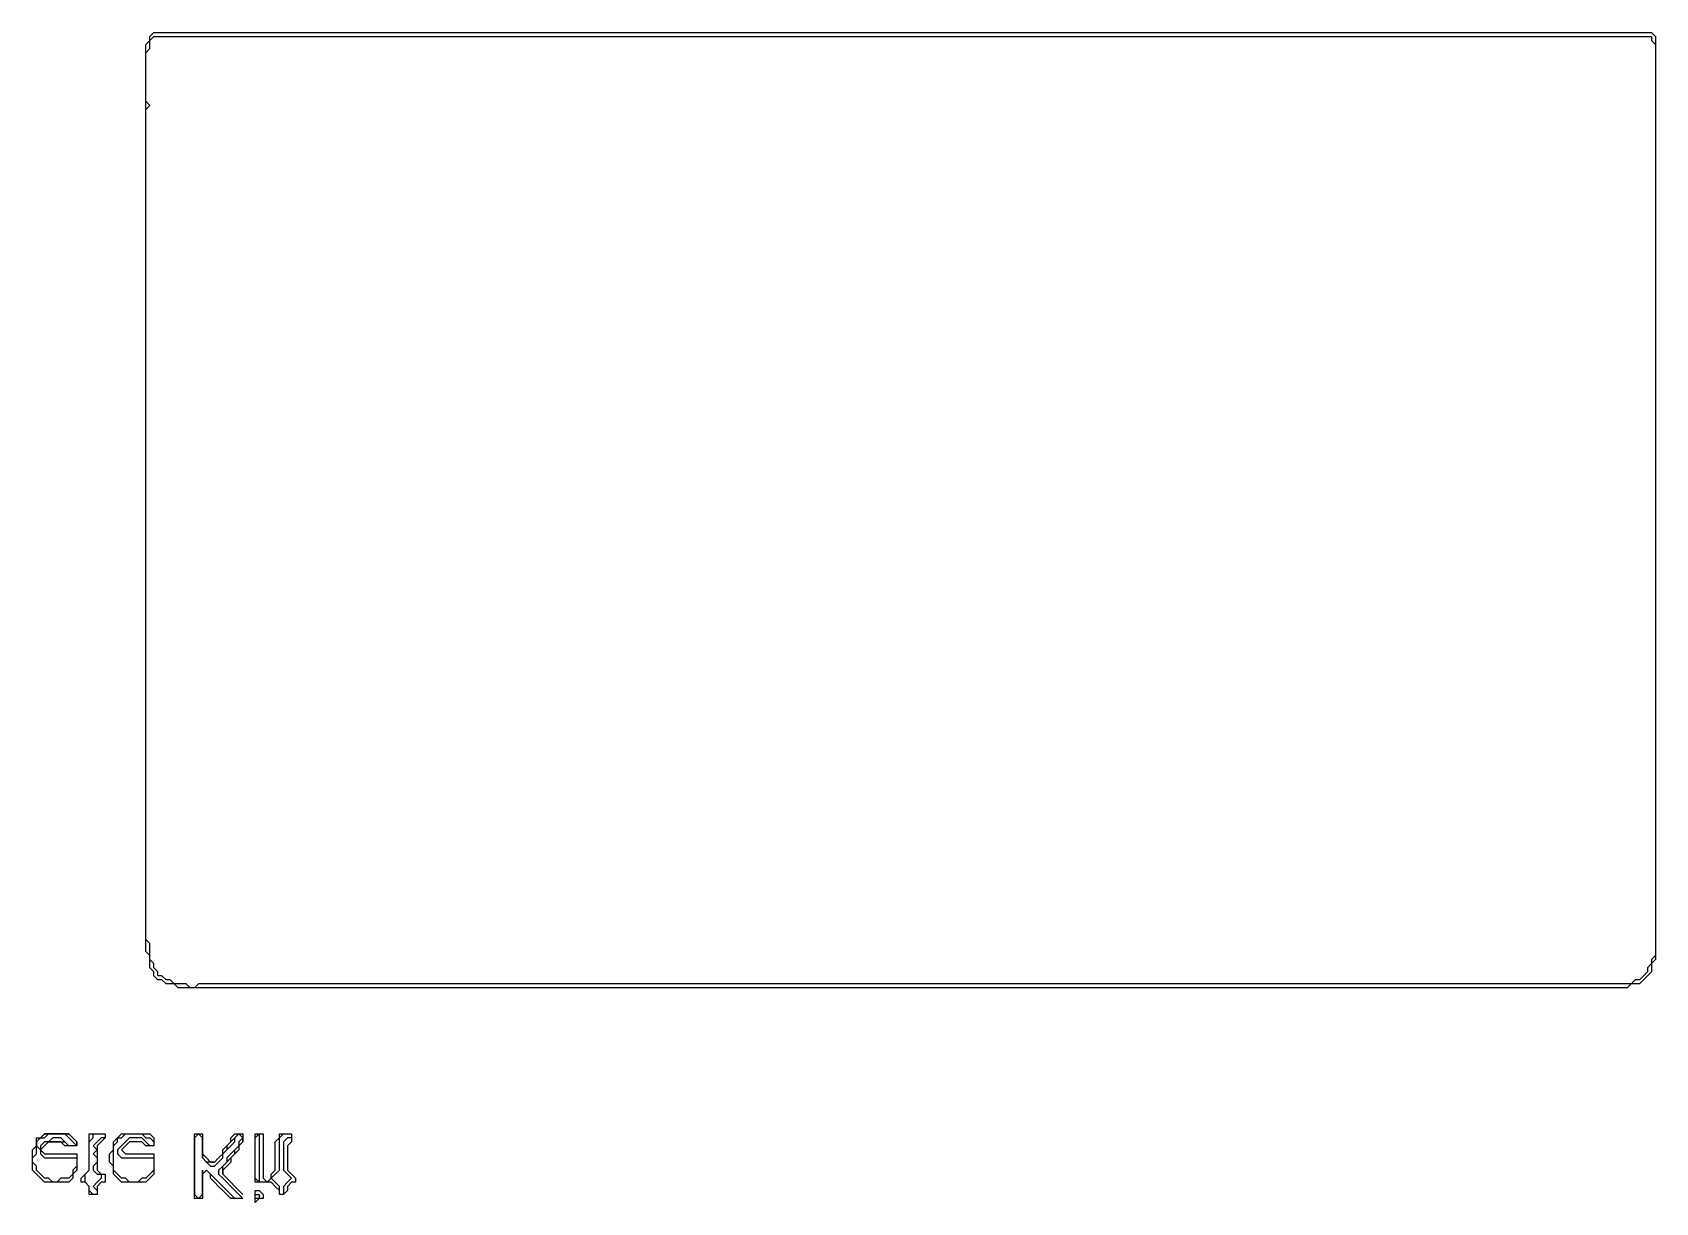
# Model space of a CAD drawing. Header units: metres. Extents: x 111 to 914, y 33 to 638.
# Drawn here: x 513 to 914, y 33 to 322 of the extents above; entities that cross this region are included whole.
import ezdxf

# ---------------------------------------------------------------- set-up
doc = ezdxf.new("R2010")
doc.units = ezdxf.units.M

msp = doc.modelspace()

# ---------------------------------------------------------------- linework, layer by layer
for points in [[(552, 86, 0), (551, 87, 0), (550, 87, 0), (549, 87, 0), (548, 87, 0), (547, 88, 0), (546, 88, 0), (545, 89, 0), (544, 89, 0), (544, 90, 0), (543, 91, 0), (543, 92, 0), (542, 93, 0), (542, 94, 0), (542, 95, 0), (542, 96, 0), (542, 97, 0), (541, 98, 0), (541, 99, 0), (541, 100, 0), (541, 101, 0), (541, 102, 0), (541, 103, 0), (541, 104, 0), (541, 105, 0), (541, 106, 0), (541, 107, 0), (541, 108, 0), (541, 109, 0), (541, 110, 0), (541, 111, 0), (541, 112, 0), (541, 113, 0), (541, 114, 0), (541, 115, 0), (541, 116, 0), (541, 117, 0), (541, 118, 0), (541, 119, 0), (541, 120, 0), (541, 121, 0), (541, 122, 0), (541, 123, 0), (541, 124, 0), (541, 125, 0), (541, 126, 0), (541, 127, 0), (541, 128, 0), (541, 129, 0), (541, 130, 0), (541, 131, 0), (541, 132, 0), (541, 133, 0), (541, 134, 0), (541, 135, 0), (541, 136, 0), (541, 137, 0), (541, 138, 0), (541, 139, 0), (541, 140, 0), (541, 141, 0), (541, 142, 0), (541, 143, 0), (541, 144, 0), (541, 145, 0), (541, 146, 0), (541, 147, 0), (541, 148, 0), (541, 149, 0), (541, 150, 0), (541, 151, 0), (541, 152, 0), (541, 153, 0), (541, 154, 0), (541, 155, 0), (541, 156, 0), (541, 157, 0), (541, 158, 0), (541, 159, 0), (541, 160, 0), (541, 161, 0), (541, 162, 0), (541, 163, 0), (541, 164, 0), (541, 165, 0), (541, 166, 0), (541, 167, 0), (541, 168, 0), (541, 169, 0), (541, 170, 0), (541, 171, 0), (541, 172, 0), (541, 173, 0), (541, 174, 0), (541, 175, 0), (541, 176, 0), (541, 177, 0), (541, 178, 0), (541, 179, 0), (541, 180, 0), (541, 181, 0), (541, 182, 0), (541, 183, 0), (541, 184, 0), (541, 185, 0), (541, 186, 0), (541, 187, 0), (541, 188, 0), (541, 189, 0), (541, 190, 0), (541, 191, 0), (541, 192, 0), (541, 193, 0), (541, 194, 0), (541, 195, 0), (541, 196, 0), (541, 197, 0), (541, 198, 0), (541, 199, 0), (541, 200, 0), (541, 201, 0), (541, 202, 0), (541, 203, 0), (541, 204, 0), (541, 205, 0), (541, 206, 0), (541, 207, 0), (541, 208, 0), (541, 209, 0), (541, 210, 0), (541, 211, 0), (541, 212, 0), (541, 213, 0), (541, 214, 0), (541, 215, 0), (541, 216, 0), (541, 217, 0), (541, 218, 0), (541, 219, 0), (541, 220, 0), (541, 221, 0), (541, 222, 0), (541, 223, 0), (541, 224, 0), (541, 225, 0), (541, 226, 0), (541, 227, 0), (541, 228, 0), (541, 229, 0), (541, 230, 0), (541, 231, 0), (541, 232, 0), (541, 233, 0), (541, 234, 0), (541, 235, 0), (541, 236, 0), (541, 237, 0), (541, 238, 0), (541, 239, 0), (541, 240, 0), (541, 241, 0), (541, 242, 0), (541, 243, 0), (541, 244, 0), (541, 245, 0), (541, 246, 0), (541, 247, 0), (541, 248, 0), (541, 249, 0), (541, 250, 0), (541, 251, 0), (541, 252, 0), (541, 253, 0), (541, 254, 0), (541, 255, 0), (541, 256, 0), (541, 257, 0), (541, 258, 0), (541, 259, 0), (541, 260, 0), (541, 261, 0), (541, 262, 0), (541, 263, 0), (541, 264, 0), (541, 265, 0), (541, 266, 0), (541, 267, 0), (541, 268, 0), (541, 269, 0), (541, 270, 0), (541, 271, 0), (541, 272, 0), (541, 273, 0), (541, 274, 0), (541, 275, 0), (541, 276, 0), (541, 277, 0), (541, 278, 0), (541, 279, 0), (541, 280, 0), (541, 281, 0), (541, 282, 0), (541, 283, 0), (541, 284, 0), (541, 285, 0), (541, 286, 0), (541, 287, 0), (541, 288, 0), (541, 289, 0), (541, 290, 0), (541, 291, 0), (541, 292, 0), (541, 293, 0), (541, 294, 0), (541, 295, 0), (541, 296, 0), (541, 297, 0), (541, 298, 0), (541, 299, 0), (541, 300, 0), (541, 301, 0), (541, 302, 0), (541, 303, 0), (542, 304, 0), (541, 305, 0), (541, 306, 0), (541, 307, 0), (541, 308, 0), (541, 309, 0), (541, 310, 0), (541, 311, 0), (541, 312, 0), (541, 313, 0), (541, 314, 0), (541, 315, 0), (541, 316, 0), (541, 317, 0), (542, 318, 0), (542, 319, 0), (542, 320, 0), (543, 321, 0), (544, 321, 0), (545, 321, 0), (546, 321, 0), (547, 321, 0), (548, 321, 0), (549, 321, 0), (550, 321, 0), (551, 321, 0), (552, 321, 0), (553, 321, 0), (554, 321, 0), (555, 321, 0), (556, 321, 0), (557, 321, 0), (558, 321, 0), (559, 321, 0), (560, 321, 0), (561, 321, 0), (562, 321, 0), (563, 321, 0), (564, 321, 0), (565, 321, 0), (566, 321, 0), (567, 321, 0), (568, 321, 0), (569, 321, 0), (570, 321, 0), (571, 321, 0), (572, 321, 0), (573, 321, 0), (574, 321, 0), (575, 321, 0), (576, 321, 0), (577, 321, 0), (578, 321, 0), (579, 321, 0), (580, 321, 0), (581, 321, 0), (582, 321, 0), (583, 321, 0), (584, 321, 0), (585, 321, 0), (586, 321, 0), (587, 321, 0), (588, 321, 0), (589, 321, 0), (590, 321, 0), (591, 321, 0), (592, 321, 0), (593, 321, 0), (594, 321, 0), (595, 321, 0), (596, 321, 0), (597, 321, 0), (598, 321, 0), (599, 321, 0), (600, 321, 0), (601, 321, 0), (602, 321, 0), (603, 321, 0), (604, 321, 0), (605, 321, 0), (606, 321, 0), (607, 321, 0), (608, 321, 0), (609, 321, 0), (610, 321, 0), (611, 321, 0), (612, 321, 0), (613, 321, 0), (614, 321, 0), (615, 321, 0), (616, 321, 0), (617, 321, 0), (618, 321, 0), (619, 321, 0), (620, 321, 0), (621, 321, 0), (622, 321, 0), (623, 321, 0), (624, 321, 0), (625, 321, 0), (626, 321, 0), (627, 321, 0), (628, 321, 0), (629, 321, 0), (630, 321, 0), (631, 321, 0), (632, 321, 0), (633, 321, 0), (634, 321, 0), (635, 321, 0), (636, 321, 0), (637, 321, 0), (638, 321, 0), (639, 321, 0), (640, 321, 0), (641, 321, 0), (642, 321, 0), (643, 321, 0), (644, 321, 0), (645, 321, 0), (646, 321, 0), (647, 321, 0), (648, 321, 0), (649, 321, 0), (650, 321, 0), (651, 321, 0), (652, 321, 0), (653, 321, 0), (654, 321, 0), (655, 321, 0), (656, 321, 0), (657, 321, 0), (658, 321, 0), (659, 321, 0), (660, 321, 0), (661, 321, 0), (662, 321, 0), (663, 321, 0), (664, 321, 0), (665, 321, 0), (666, 321, 0), (667, 321, 0), (668, 321, 0), (669, 321, 0), (670, 321, 0), (671, 321, 0), (672, 321, 0), (673, 321, 0), (674, 321, 0), (675, 321, 0), (676, 321, 0), (677, 321, 0), (678, 321, 0), (679, 321, 0), (680, 321, 0), (681, 321, 0), (682, 321, 0), (683, 321, 0), (684, 321, 0), (685, 321, 0), (686, 321, 0), (687, 321, 0), (688, 321, 0), (689, 321, 0), (690, 321, 0), (691, 321, 0), (692, 321, 0), (693, 321, 0), (694, 321, 0), (695, 321, 0), (696, 321, 0), (697, 321, 0), (698, 321, 0), (699, 321, 0), (700, 321, 0), (701, 321, 0), (702, 321, 0), (703, 321, 0), (704, 321, 0), (705, 321, 0), (706, 321, 0), (707, 321, 0), (708, 321, 0), (709, 321, 0), (710, 321, 0), (711, 321, 0), (712, 321, 0), (713, 321, 0), (714, 321, 0), (715, 321, 0), (716, 321, 0), (717, 321, 0), (718, 321, 0), (719, 321, 0), (720, 321, 0), (721, 321, 0), (722, 321, 0), (723, 321, 0), (724, 321, 0), (725, 321, 0), (726, 321, 0), (727, 321, 0), (728, 321, 0), (729, 321, 0), (730, 321, 0), (731, 321, 0), (732, 321, 0), (733, 321, 0), (734, 321, 0), (735, 321, 0), (736, 321, 0), (737, 321, 0), (738, 321, 0), (739, 321, 0), (740, 321, 0), (741, 321, 0), (742, 321, 0), (743, 321, 0), (744, 321, 0), (745, 321, 0), (746, 321, 0), (747, 321, 0), (748, 321, 0), (749, 321, 0), (750, 321, 0), (751, 321, 0), (752, 321, 0), (753, 321, 0), (754, 321, 0), (755, 321, 0), (756, 321, 0), (757, 321, 0), (758, 321, 0), (759, 321, 0), (760, 321, 0), (761, 321, 0), (762, 321, 0), (763, 321, 0), (764, 321, 0), (765, 321, 0), (766, 321, 0), (767, 321, 0), (768, 321, 0), (769, 321, 0), (770, 321, 0), (771, 321, 0), (772, 321, 0), (773, 321, 0), (774, 321, 0), (775, 321, 0), (776, 321, 0), (777, 321, 0), (778, 321, 0), (779, 321, 0), (780, 321, 0), (781, 321, 0), (782, 321, 0), (783, 321, 0), (784, 321, 0), (785, 321, 0), (786, 321, 0), (787, 321, 0), (788, 321, 0), (789, 321, 0), (790, 321, 0), (791, 321, 0), (792, 321, 0), (793, 321, 0), (794, 321, 0), (795, 321, 0), (796, 321, 0), (797, 321, 0), (798, 321, 0), (799, 321, 0), (800, 321, 0), (801, 321, 0), (802, 321, 0), (803, 321, 0), (804, 321, 0), (805, 321, 0), (806, 321, 0), (807, 321, 0), (808, 321, 0), (809, 321, 0), (810, 321, 0), (811, 321, 0), (812, 321, 0), (813, 321, 0), (814, 321, 0), (815, 321, 0), (816, 321, 0), (817, 321, 0), (818, 321, 0), (819, 321, 0), (820, 321, 0), (821, 321, 0), (822, 321, 0), (823, 321, 0), (824, 321, 0), (825, 321, 0), (826, 321, 0), (827, 321, 0), (828, 321, 0), (829, 321, 0), (830, 321, 0), (831, 321, 0), (832, 321, 0), (833, 321, 0), (834, 321, 0), (835, 321, 0), (836, 321, 0), (837, 321, 0), (838, 321, 0), (839, 321, 0), (840, 321, 0), (841, 321, 0), (842, 321, 0), (843, 321, 0), (844, 321, 0), (845, 321, 0), (846, 321, 0), (847, 321, 0), (848, 321, 0), (849, 321, 0), (850, 321, 0), (851, 321, 0), (852, 321, 0), (853, 321, 0), (854, 321, 0), (855, 321, 0), (856, 321, 0), (857, 321, 0), (858, 321, 0), (859, 321, 0), (860, 321, 0), (861, 321, 0), (862, 321, 0), (863, 321, 0), (864, 321, 0), (865, 321, 0), (866, 321, 0), (867, 321, 0), (868, 321, 0), (869, 321, 0), (870, 321, 0), (871, 321, 0), (872, 321, 0), (873, 321, 0), (874, 321, 0), (875, 321, 0), (876, 321, 0), (877, 321, 0), (878, 321, 0), (879, 321, 0), (880, 321, 0), (881, 321, 0), (882, 321, 0), (883, 321, 0), (884, 321, 0), (885, 321, 0), (886, 321, 0), (887, 321, 0), (888, 321, 0), (889, 321, 0), (890, 321, 0), (891, 321, 0), (892, 321, 0), (893, 321, 0), (894, 321, 0), (895, 321, 0), (896, 321, 0), (897, 321, 0), (898, 321, 0), (899, 321, 0), (900, 321, 0), (901, 321, 0), (902, 321, 0), (903, 321, 0), (904, 321, 0), (905, 321, 0), (906, 321, 0), (907, 321, 0), (908, 321, 0), (909, 321, 0), (910, 321, 0), (911, 321, 0), (912, 321, 0), (913, 321, 0), (913, 320, 0), (914, 319, 0), (914, 318, 0), (914, 317, 0), (914, 316, 0), (914, 315, 0), (914, 314, 0), (914, 313, 0), (914, 312, 0), (914, 311, 0), (914, 310, 0), (914, 309, 0), (914, 308, 0), (914, 307, 0), (914, 306, 0), (914, 305, 0), (914, 304, 0), (914, 303, 0), (914, 302, 0), (914, 301, 0), (914, 300, 0), (914, 299, 0), (914, 298, 0), (914, 297, 0), (914, 296, 0), (914, 295, 0), (914, 294, 0), (914, 293, 0), (914, 292, 0), (914, 291, 0), (914, 290, 0), (914, 289, 0), (914, 288, 0), (914, 287, 0), (914, 286, 0), (914, 285, 0), (914, 284, 0), (914, 283, 0), (914, 282, 0), (914, 281, 0), (914, 280, 0), (914, 279, 0), (914, 278, 0), (914, 277, 0), (914, 276, 0), (914, 275, 0), (914, 274, 0), (914, 273, 0), (914, 272, 0), (914, 271, 0), (914, 270, 0), (914, 269, 0), (914, 268, 0), (914, 267, 0), (914, 266, 0), (914, 265, 0), (914, 264, 0), (914, 263, 0), (914, 262, 0), (914, 261, 0), (914, 260, 0), (914, 259, 0), (914, 258, 0), (914, 257, 0), (914, 256, 0), (914, 255, 0), (914, 254, 0), (914, 253, 0), (914, 252, 0), (914, 251, 0), (914, 250, 0), (914, 249, 0), (914, 248, 0), (914, 247, 0), (914, 246, 0), (914, 245, 0), (914, 244, 0), (914, 243, 0), (914, 242, 0), (914, 241, 0), (914, 240, 0), (914, 239, 0), (914, 238, 0), (914, 237, 0), (914, 236, 0), (914, 235, 0), (914, 234, 0), (914, 233, 0), (914, 232, 0), (914, 231, 0), (914, 230, 0), (914, 229, 0), (914, 228, 0), (914, 227, 0), (914, 226, 0), (914, 225, 0), (914, 224, 0), (914, 223, 0), (914, 222, 0), (914, 221, 0), (914, 220, 0), (914, 219, 0), (914, 218, 0), (914, 217, 0), (914, 216, 0), (914, 215, 0), (914, 214, 0), (914, 213, 0), (914, 212, 0), (914, 211, 0), (914, 210, 0), (914, 209, 0), (914, 208, 0), (914, 207, 0), (914, 206, 0), (914, 205, 0), (914, 204, 0), (914, 203, 0), (914, 202, 0), (914, 201, 0), (914, 200, 0), (914, 199, 0), (914, 198, 0), (914, 197, 0), (914, 196, 0), (914, 195, 0), (914, 194, 0), (914, 193, 0), (914, 192, 0), (914, 191, 0), (914, 190, 0), (914, 189, 0), (914, 188, 0), (914, 187, 0), (914, 186, 0), (914, 185, 0), (914, 184, 0), (914, 183, 0), (914, 182, 0), (914, 181, 0), (914, 180, 0), (914, 179, 0), (914, 178, 0), (914, 177, 0), (914, 176, 0), (914, 175, 0), (914, 174, 0), (914, 173, 0), (914, 172, 0), (914, 171, 0), (914, 170, 0), (914, 169, 0), (914, 168, 0), (914, 167, 0), (914, 166, 0), (914, 165, 0), (914, 164, 0), (914, 163, 0), (914, 162, 0), (914, 161, 0), (914, 160, 0), (914, 159, 0), (914, 158, 0), (914, 157, 0), (914, 156, 0), (914, 155, 0), (914, 154, 0), (914, 153, 0), (914, 152, 0), (914, 151, 0), (914, 150, 0), (914, 149, 0), (914, 148, 0), (914, 147, 0), (914, 146, 0), (914, 145, 0), (914, 144, 0), (914, 143, 0), (914, 142, 0), (914, 141, 0), (914, 140, 0), (914, 139, 0), (914, 138, 0), (914, 137, 0), (914, 136, 0), (914, 135, 0), (914, 134, 0), (914, 133, 0), (914, 132, 0), (914, 131, 0), (914, 130, 0), (914, 129, 0), (914, 128, 0), (914, 127, 0), (914, 126, 0), (914, 125, 0), (914, 124, 0), (914, 123, 0), (914, 122, 0), (914, 121, 0), (914, 120, 0), (914, 119, 0), (914, 118, 0), (914, 117, 0), (914, 116, 0), (914, 115, 0), (914, 114, 0), (914, 113, 0), (914, 112, 0), (914, 111, 0), (914, 110, 0), (914, 109, 0), (914, 108, 0), (914, 107, 0), (914, 106, 0), (914, 105, 0), (914, 104, 0), (914, 103, 0), (914, 102, 0), (914, 101, 0), (914, 100, 0), (914, 99, 0), (914, 98, 0), (914, 97, 0), (914, 96, 0), (914, 95, 0), (914, 94, 0), (913, 93, 0), (913, 92, 0), (912, 91, 0), (912, 90, 0), (911, 89, 0), (910, 88, 0), (909, 88, 0), (908, 87, 0), (907, 87, 0), (906, 87, 0), (905, 87, 0), (904, 87, 0), (903, 87, 0), (902, 87, 0), (901, 87, 0), (900, 87, 0), (899, 87, 0), (898, 87, 0), (897, 87, 0), (896, 87, 0), (895, 87, 0), (894, 87, 0), (893, 87, 0), (892, 87, 0), (891, 87, 0), (890, 87, 0), (889, 87, 0), (888, 87, 0), (887, 87, 0), (886, 87, 0), (885, 87, 0), (884, 87, 0), (883, 87, 0), (882, 87, 0), (881, 87, 0), (880, 87, 0), (879, 87, 0), (878, 87, 0), (877, 87, 0), (876, 87, 0), (875, 87, 0), (874, 87, 0), (873, 87, 0), (872, 87, 0), (871, 87, 0), (870, 87, 0), (869, 87, 0), (868, 87, 0), (867, 87, 0), (866, 87, 0), (865, 87, 0), (864, 87, 0), (863, 87, 0), (862, 87, 0), (861, 87, 0), (860, 87, 0), (859, 87, 0), (858, 87, 0), (857, 87, 0), (856, 87, 0), (855, 87, 0), (854, 87, 0), (853, 87, 0), (852, 87, 0), (851, 87, 0), (850, 87, 0), (849, 87, 0), (848, 87, 0), (847, 87, 0), (846, 87, 0), (845, 87, 0), (844, 87, 0), (843, 87, 0), (842, 87, 0), (841, 87, 0), (840, 87, 0), (839, 87, 0), (838, 87, 0), (837, 87, 0), (836, 87, 0), (835, 87, 0), (834, 87, 0), (833, 87, 0), (832, 87, 0), (831, 87, 0), (830, 87, 0), (829, 87, 0), (828, 87, 0), (827, 87, 0), (826, 87, 0), (825, 87, 0), (824, 87, 0), (823, 87, 0), (822, 87, 0), (821, 87, 0), (820, 87, 0), (819, 87, 0), (818, 87, 0), (817, 87, 0), (816, 87, 0), (815, 87, 0), (814, 87, 0), (813, 87, 0), (812, 87, 0), (811, 87, 0), (810, 87, 0), (809, 87, 0), (808, 87, 0), (807, 87, 0), (806, 87, 0), (805, 87, 0), (804, 87, 0), (803, 87, 0), (802, 87, 0), (801, 87, 0), (800, 87, 0), (799, 87, 0), (798, 87, 0), (797, 87, 0), (796, 87, 0), (795, 87, 0), (794, 87, 0), (793, 87, 0), (792, 87, 0), (791, 87, 0), (790, 87, 0), (789, 87, 0), (788, 87, 0), (787, 87, 0), (786, 87, 0), (785, 87, 0), (784, 87, 0), (783, 87, 0), (782, 87, 0), (781, 87, 0), (780, 87, 0), (779, 87, 0), (778, 87, 0), (777, 87, 0), (776, 87, 0), (775, 87, 0), (774, 87, 0), (773, 87, 0), (772, 87, 0), (771, 87, 0), (770, 87, 0), (769, 87, 0), (768, 87, 0), (767, 87, 0), (766, 87, 0), (765, 87, 0), (764, 87, 0), (763, 87, 0), (762, 87, 0), (761, 87, 0), (760, 87, 0), (759, 87, 0), (758, 87, 0), (757, 87, 0), (756, 87, 0), (755, 87, 0), (754, 87, 0), (753, 87, 0), (752, 87, 0), (751, 87, 0), (750, 87, 0), (749, 87, 0), (748, 87, 0), (747, 87, 0), (746, 87, 0), (745, 87, 0), (744, 87, 0), (743, 87, 0), (742, 87, 0), (741, 87, 0), (740, 87, 0), (739, 87, 0), (738, 87, 0), (737, 87, 0), (736, 87, 0), (735, 87, 0), (734, 87, 0), (733, 87, 0), (732, 87, 0), (731, 87, 0), (730, 87, 0), (729, 87, 0), (728, 87, 0), (727, 87, 0), (726, 87, 0), (725, 87, 0), (724, 87, 0), (723, 87, 0), (722, 87, 0), (721, 87, 0), (720, 87, 0), (719, 87, 0), (718, 87, 0), (717, 87, 0), (716, 87, 0), (715, 87, 0), (714, 87, 0), (713, 87, 0), (712, 87, 0), (711, 87, 0), (710, 87, 0), (709, 87, 0), (708, 87, 0), (707, 87, 0), (706, 87, 0), (705, 87, 0), (704, 87, 0), (703, 87, 0), (702, 87, 0), (701, 87, 0), (700, 87, 0), (699, 87, 0), (698, 87, 0), (697, 87, 0), (696, 87, 0), (695, 87, 0), (694, 87, 0), (693, 87, 0), (692, 87, 0), (691, 87, 0), (690, 87, 0), (689, 87, 0), (688, 87, 0), (687, 87, 0), (686, 87, 0), (685, 87, 0), (684, 87, 0), (683, 87, 0), (682, 87, 0), (681, 87, 0), (680, 87, 0), (679, 87, 0), (678, 87, 0), (677, 87, 0), (676, 87, 0), (675, 87, 0), (674, 87, 0), (673, 87, 0), (672, 87, 0), (671, 87, 0), (670, 87, 0), (669, 87, 0), (668, 87, 0), (667, 87, 0), (666, 87, 0), (665, 87, 0), (664, 87, 0), (663, 87, 0), (662, 87, 0), (661, 87, 0), (660, 87, 0), (659, 87, 0), (658, 87, 0), (657, 87, 0), (656, 87, 0), (655, 87, 0), (654, 87, 0), (653, 87, 0), (652, 87, 0), (651, 87, 0), (650, 87, 0), (649, 87, 0), (648, 87, 0), (647, 87, 0), (646, 87, 0), (645, 87, 0), (644, 87, 0), (643, 87, 0), (642, 87, 0), (641, 87, 0), (640, 87, 0), (639, 87, 0), (638, 87, 0), (637, 87, 0), (636, 87, 0), (635, 87, 0), (634, 87, 0), (633, 87, 0), (632, 87, 0), (631, 87, 0), (630, 87, 0), (629, 87, 0), (628, 87, 0), (627, 87, 0), (626, 87, 0), (625, 87, 0), (624, 87, 0), (623, 87, 0), (622, 87, 0), (621, 87, 0), (620, 87, 0), (619, 87, 0), (618, 87, 0), (617, 87, 0), (616, 87, 0), (615, 87, 0), (614, 87, 0), (613, 87, 0), (612, 87, 0), (611, 87, 0), (610, 87, 0), (609, 87, 0), (608, 87, 0), (607, 87, 0), (606, 87, 0), (605, 87, 0), (604, 87, 0), (603, 87, 0), (602, 87, 0), (601, 87, 0), (600, 87, 0), (599, 87, 0), (598, 87, 0), (597, 87, 0), (596, 87, 0), (595, 87, 0), (594, 87, 0), (593, 87, 0), (592, 87, 0), (591, 87, 0), (590, 87, 0), (589, 87, 0), (588, 87, 0), (587, 87, 0), (586, 87, 0), (585, 87, 0), (584, 87, 0), (583, 87, 0), (582, 87, 0), (581, 87, 0), (580, 87, 0), (579, 87, 0), (578, 87, 0), (577, 87, 0), (576, 87, 0), (575, 87, 0), (574, 87, 0), (573, 87, 0), (572, 87, 0), (571, 87, 0), (570, 87, 0), (569, 87, 0), (568, 87, 0), (567, 87, 0), (566, 87, 0), (565, 87, 0), (564, 87, 0), (563, 87, 0), (562, 87, 0), (561, 87, 0), (560, 87, 0), (559, 87, 0), (558, 87, 0), (557, 87, 0), (556, 87, 0), (555, 87, 0), (554, 87, 0), (553, 86, 0)], [(518, 38, 0), (517, 39, 0), (516, 39, 0), (515, 40, 0), (514, 41, 0), (514, 42, 0), (513, 43, 0), (513, 44, 0), (514, 45, 0), (514, 46, 0), (514, 47, 0), (514, 48, 0), (515, 49, 0), (516, 49, 0), (517, 50, 0), (518, 50, 0), (519, 50, 0), (520, 50, 0), (521, 50, 0), (522, 49, 0), (523, 48, 0), (524, 47, 0), (523, 47, 0), (522, 47, 0), (521, 48, 0), (520, 49, 0), (519, 49, 0), (518, 49, 0), (517, 48, 0), (516, 48, 0), (515, 47, 0), (515, 46, 0), (515, 45, 0), (516, 44, 0), (517, 44, 0), (518, 44, 0), (519, 44, 0), (520, 44, 0), (521, 44, 0), (522, 44, 0), (523, 44, 0), (524, 44, 0), (524, 43, 0), (524, 42, 0), (523, 41, 0), (523, 40, 0), (522, 39, 0), (521, 39, 0), (520, 39, 0), (519, 38, 0)], [(528, 35, 0), (527, 36, 0), (527, 37, 0), (526, 38, 0), (526, 39, 0), (526, 40, 0), (527, 41, 0), (527, 42, 0), (527, 43, 0), (527, 44, 0), (527, 45, 0), (527, 46, 0), (527, 47, 0), (527, 48, 0), (528, 49, 0), (528, 50, 0), (529, 50, 0), (530, 50, 0), (531, 50, 0), (531, 49, 0), (530, 49, 0), (529, 48, 0), (528, 47, 0), (529, 46, 0), (528, 45, 0), (529, 44, 0), (529, 43, 0), (528, 42, 0), (528, 41, 0), (529, 40, 0), (530, 40, 0), (530, 39, 0), (529, 38, 0), (528, 37, 0), (529, 36, 0), (529, 35, 0)], [(537, 38, 0), (536, 39, 0), (535, 39, 0), (534, 40, 0), (533, 41, 0), (533, 42, 0), (533, 43, 0), (533, 44, 0), (533, 45, 0), (533, 46, 0), (533, 47, 0), (534, 48, 0), (534, 49, 0), (535, 49, 0), (536, 50, 0), (537, 50, 0), (538, 50, 0), (539, 50, 0), (540, 50, 0), (541, 49, 0), (542, 49, 0), (543, 48, 0), (543, 47, 0), (542, 47, 0), (541, 48, 0), (540, 49, 0), (539, 49, 0), (538, 49, 0), (537, 49, 0), (536, 48, 0), (535, 47, 0), (534, 46, 0), (534, 45, 0), (535, 44, 0), (536, 44, 0), (537, 44, 0), (538, 44, 0), (539, 44, 0), (540, 44, 0), (541, 44, 0), (542, 44, 0), (543, 44, 0), (543, 43, 0), (543, 42, 0), (543, 41, 0), (542, 40, 0), (541, 39, 0), (540, 39, 0), (539, 38, 0), (538, 38, 0)], [(553, 34, 0), (553, 35, 0), (553, 36, 0), (553, 37, 0), (553, 38, 0), (553, 39, 0), (553, 40, 0), (553, 41, 0), (553, 42, 0), (553, 43, 0), (553, 44, 0), (553, 45, 0), (553, 46, 0), (553, 47, 0), (553, 48, 0), (553, 49, 0), (554, 50, 0), (555, 49, 0), (555, 48, 0), (555, 47, 0), (555, 46, 0), (555, 45, 0), (555, 44, 0), (556, 43, 0), (557, 42, 0), (558, 42, 0), (559, 43, 0), (560, 44, 0), (560, 45, 0), (561, 46, 0), (562, 47, 0), (563, 48, 0), (563, 49, 0), (564, 50, 0), (565, 50, 0), (565, 49, 0), (564, 48, 0), (564, 47, 0), (563, 46, 0), (562, 45, 0), (561, 44, 0), (561, 43, 0), (560, 42, 0), (559, 41, 0), (559, 40, 0), (560, 39, 0), (561, 38, 0), (562, 37, 0), (563, 36, 0), (564, 35, 0), (565, 34, 0), (564, 34, 0), (563, 34, 0), (562, 35, 0), (561, 36, 0), (560, 37, 0), (559, 38, 0), (558, 39, 0), (557, 40, 0), (556, 41, 0), (555, 40, 0), (555, 39, 0), (555, 38, 0), (555, 37, 0), (555, 36, 0), (555, 35, 0), (555, 34, 0), (554, 34, 0)], [(569, 38, 0), (568, 39, 0), (568, 40, 0), (568, 41, 0), (568, 42, 0), (568, 43, 0), (568, 44, 0), (568, 45, 0), (568, 46, 0), (568, 47, 0), (568, 48, 0), (568, 49, 0), (569, 50, 0), (569, 49, 0), (569, 48, 0), (569, 47, 0), (569, 46, 0), (569, 45, 0), (569, 44, 0), (569, 43, 0), (569, 42, 0), (569, 41, 0), (569, 40, 0), (569, 39, 0)], [(574, 35, 0), (574, 36, 0), (574, 37, 0), (573, 38, 0), (572, 39, 0), (573, 40, 0), (574, 41, 0), (574, 42, 0), (574, 43, 0), (574, 44, 0), (574, 45, 0), (574, 46, 0), (574, 47, 0), (574, 48, 0), (574, 49, 0), (575, 50, 0), (576, 50, 0), (577, 50, 0), (577, 49, 0), (576, 49, 0), (575, 48, 0), (575, 47, 0), (575, 46, 0), (575, 45, 0), (575, 44, 0), (575, 43, 0), (575, 42, 0), (575, 41, 0), (576, 40, 0), (577, 39, 0), (576, 38, 0), (575, 37, 0), (575, 36, 0), (575, 35, 0)], [(568, 34, 0), (568, 35, 0), (569, 35, 0), (569, 34, 0)]]:
    msp.add_polyline3d(points, close=True)
at = {"layer": '1'}
for points in [[(549, 86, 0), (548, 87, 0), (547, 87, 0), (546, 87, 0), (545, 88, 0), (544, 88, 0), (543, 89, 0), (543, 90, 0), (542, 91, 0), (542, 92, 0), (542, 93, 0), (542, 94, 0), (541, 95, 0), (541, 96, 0), (541, 97, 0), (541, 98, 0), (541, 99, 0), (541, 100, 0), (541, 101, 0), (541, 102, 0), (541, 103, 0), (541, 104, 0), (541, 105, 0), (541, 106, 0), (541, 107, 0), (541, 108, 0), (541, 109, 0), (541, 110, 0), (541, 111, 0), (541, 112, 0), (541, 113, 0), (541, 114, 0), (541, 115, 0), (541, 116, 0), (541, 117, 0), (541, 118, 0), (541, 119, 0), (541, 120, 0), (541, 121, 0), (541, 122, 0), (541, 123, 0), (541, 124, 0), (541, 125, 0), (541, 126, 0), (541, 127, 0), (541, 128, 0), (541, 129, 0), (541, 130, 0), (541, 131, 0), (541, 132, 0), (541, 133, 0), (541, 134, 0), (541, 135, 0), (541, 136, 0), (541, 137, 0), (541, 138, 0), (541, 139, 0), (541, 140, 0), (541, 141, 0), (541, 142, 0), (541, 143, 0), (541, 144, 0), (541, 145, 0), (541, 146, 0), (541, 147, 0), (541, 148, 0), (541, 149, 0), (541, 150, 0), (541, 151, 0), (541, 152, 0), (541, 153, 0), (541, 154, 0), (541, 155, 0), (541, 156, 0), (541, 157, 0), (541, 158, 0), (541, 159, 0), (541, 160, 0), (541, 161, 0), (541, 162, 0), (541, 163, 0), (541, 164, 0), (541, 165, 0), (541, 166, 0), (541, 167, 0), (541, 168, 0), (541, 169, 0), (541, 170, 0), (541, 171, 0), (541, 172, 0), (541, 173, 0), (541, 174, 0), (541, 175, 0), (541, 176, 0), (541, 177, 0), (541, 178, 0), (541, 179, 0), (541, 180, 0), (541, 181, 0), (541, 182, 0), (541, 183, 0), (541, 184, 0), (541, 185, 0), (541, 186, 0), (541, 187, 0), (541, 188, 0), (541, 189, 0), (541, 190, 0), (541, 191, 0), (541, 192, 0), (541, 193, 0), (541, 194, 0), (541, 195, 0), (541, 196, 0), (541, 197, 0), (541, 198, 0), (541, 199, 0), (541, 200, 0), (541, 201, 0), (541, 202, 0), (541, 203, 0), (541, 204, 0), (541, 205, 0), (541, 206, 0), (541, 207, 0), (541, 208, 0), (541, 209, 0), (541, 210, 0), (541, 211, 0), (541, 212, 0), (541, 213, 0), (541, 214, 0), (541, 215, 0), (541, 216, 0), (541, 217, 0), (541, 218, 0), (541, 219, 0), (541, 220, 0), (541, 221, 0), (541, 222, 0), (541, 223, 0), (541, 224, 0), (541, 225, 0), (541, 226, 0), (541, 227, 0), (541, 228, 0), (541, 229, 0), (541, 230, 0), (541, 231, 0), (541, 232, 0), (541, 233, 0), (541, 234, 0), (541, 235, 0), (541, 236, 0), (541, 237, 0), (541, 238, 0), (541, 239, 0), (541, 240, 0), (541, 241, 0), (541, 242, 0), (541, 243, 0), (541, 244, 0), (541, 245, 0), (541, 246, 0), (541, 247, 0), (541, 248, 0), (541, 249, 0), (541, 250, 0), (541, 251, 0), (541, 252, 0), (541, 253, 0), (541, 254, 0), (541, 255, 0), (541, 256, 0), (541, 257, 0), (541, 258, 0), (541, 259, 0), (541, 260, 0), (541, 261, 0), (541, 262, 0), (541, 263, 0), (541, 264, 0), (541, 265, 0), (541, 266, 0), (541, 267, 0), (541, 268, 0), (541, 269, 0), (541, 270, 0), (541, 271, 0), (541, 272, 0), (541, 273, 0), (541, 274, 0), (541, 275, 0), (541, 276, 0), (541, 277, 0), (541, 278, 0), (541, 279, 0), (541, 280, 0), (541, 281, 0), (541, 282, 0), (541, 283, 0), (541, 284, 0), (541, 285, 0), (541, 286, 0), (541, 287, 0), (541, 288, 0), (541, 289, 0), (541, 290, 0), (541, 291, 0), (541, 292, 0), (541, 293, 0), (541, 294, 0), (541, 295, 0), (541, 296, 0), (541, 297, 0), (541, 298, 0), (541, 299, 0), (541, 300, 0), (541, 301, 0), (541, 302, 0), (541, 303, 0), (541, 304, 0), (541, 305, 0), (541, 306, 0), (541, 307, 0), (541, 308, 0), (541, 309, 0), (541, 310, 0), (541, 311, 0), (541, 312, 0), (541, 313, 0), (541, 314, 0), (541, 315, 0), (541, 316, 0), (541, 317, 0), (541, 318, 0), (541, 319, 0), (542, 320, 0), (542, 321, 0), (543, 322, 0), (544, 322, 0), (545, 322, 0), (546, 322, 0), (547, 322, 0), (548, 322, 0), (549, 322, 0), (550, 322, 0), (551, 322, 0), (552, 322, 0), (553, 322, 0), (554, 322, 0), (555, 322, 0), (556, 322, 0), (557, 322, 0), (558, 322, 0), (559, 322, 0), (560, 322, 0), (561, 322, 0), (562, 322, 0), (563, 322, 0), (564, 322, 0), (565, 322, 0), (566, 322, 0), (567, 322, 0), (568, 322, 0), (569, 322, 0), (570, 322, 0), (571, 322, 0), (572, 322, 0), (573, 322, 0), (574, 322, 0), (575, 322, 0), (576, 322, 0), (577, 322, 0), (578, 322, 0), (579, 322, 0), (580, 322, 0), (581, 322, 0), (582, 322, 0), (583, 322, 0), (584, 322, 0), (585, 322, 0), (586, 322, 0), (587, 322, 0), (588, 322, 0), (589, 322, 0), (590, 322, 0), (591, 322, 0), (592, 322, 0), (593, 322, 0), (594, 322, 0), (595, 322, 0), (596, 322, 0), (597, 322, 0), (598, 322, 0), (599, 322, 0), (600, 322, 0), (601, 322, 0), (602, 322, 0), (603, 322, 0), (604, 322, 0), (605, 322, 0), (606, 322, 0), (607, 322, 0), (608, 322, 0), (609, 322, 0), (610, 322, 0), (611, 322, 0), (612, 322, 0), (613, 322, 0), (614, 322, 0), (615, 322, 0), (616, 322, 0), (617, 322, 0), (618, 322, 0), (619, 322, 0), (620, 322, 0), (621, 322, 0), (622, 322, 0), (623, 322, 0), (624, 322, 0), (625, 322, 0), (626, 322, 0), (627, 322, 0), (628, 322, 0), (629, 322, 0), (630, 322, 0), (631, 322, 0), (632, 322, 0), (633, 322, 0), (634, 322, 0), (635, 322, 0), (636, 322, 0), (637, 322, 0), (638, 322, 0), (639, 322, 0), (640, 322, 0), (641, 322, 0), (642, 322, 0), (643, 322, 0), (644, 322, 0), (645, 322, 0), (646, 322, 0), (647, 322, 0), (648, 322, 0), (649, 322, 0), (650, 322, 0), (651, 322, 0), (652, 322, 0), (653, 322, 0), (654, 322, 0), (655, 322, 0), (656, 322, 0), (657, 322, 0), (658, 322, 0), (659, 322, 0), (660, 322, 0), (661, 322, 0), (662, 322, 0), (663, 322, 0), (664, 322, 0), (665, 322, 0), (666, 322, 0), (667, 322, 0), (668, 322, 0), (669, 322, 0), (670, 322, 0), (671, 322, 0), (672, 322, 0), (673, 322, 0), (674, 322, 0), (675, 322, 0), (676, 322, 0), (677, 322, 0), (678, 322, 0), (679, 322, 0), (680, 322, 0), (681, 322, 0), (682, 322, 0), (683, 322, 0), (684, 322, 0), (685, 322, 0), (686, 322, 0), (687, 322, 0), (688, 322, 0), (689, 322, 0), (690, 322, 0), (691, 322, 0), (692, 322, 0), (693, 322, 0), (694, 322, 0), (695, 322, 0), (696, 322, 0), (697, 322, 0), (698, 322, 0), (699, 322, 0), (700, 322, 0), (701, 322, 0), (702, 322, 0), (703, 322, 0), (704, 322, 0), (705, 322, 0), (706, 322, 0), (707, 322, 0), (708, 322, 0), (709, 322, 0), (710, 322, 0), (711, 322, 0), (712, 322, 0), (713, 322, 0), (714, 322, 0), (715, 322, 0), (716, 322, 0), (717, 322, 0), (718, 322, 0), (719, 322, 0), (720, 322, 0), (721, 322, 0), (722, 322, 0), (723, 322, 0), (724, 322, 0), (725, 322, 0), (726, 322, 0), (727, 322, 0), (728, 322, 0), (729, 322, 0), (730, 322, 0), (731, 322, 0), (732, 322, 0), (733, 322, 0), (734, 322, 0), (735, 322, 0), (736, 322, 0), (737, 322, 0), (738, 322, 0), (739, 322, 0), (740, 322, 0), (741, 322, 0), (742, 322, 0), (743, 322, 0), (744, 322, 0), (745, 322, 0), (746, 322, 0), (747, 322, 0), (748, 322, 0), (749, 322, 0), (750, 322, 0), (751, 322, 0), (752, 322, 0), (753, 322, 0), (754, 322, 0), (755, 322, 0), (756, 322, 0), (757, 322, 0), (758, 322, 0), (759, 322, 0), (760, 322, 0), (761, 322, 0), (762, 322, 0), (763, 322, 0), (764, 322, 0), (765, 322, 0), (766, 322, 0), (767, 322, 0), (768, 322, 0), (769, 322, 0), (770, 322, 0), (771, 322, 0), (772, 322, 0), (773, 322, 0), (774, 322, 0), (775, 322, 0), (776, 322, 0), (777, 322, 0), (778, 322, 0), (779, 322, 0), (780, 322, 0), (781, 322, 0), (782, 322, 0), (783, 322, 0), (784, 322, 0), (785, 322, 0), (786, 322, 0), (787, 322, 0), (788, 322, 0), (789, 322, 0), (790, 322, 0), (791, 322, 0), (792, 322, 0), (793, 322, 0), (794, 322, 0), (795, 322, 0), (796, 322, 0), (797, 322, 0), (798, 322, 0), (799, 322, 0), (800, 322, 0), (801, 322, 0), (802, 322, 0), (803, 322, 0), (804, 322, 0), (805, 322, 0), (806, 322, 0), (807, 322, 0), (808, 322, 0), (809, 322, 0), (810, 322, 0), (811, 322, 0), (812, 322, 0), (813, 322, 0), (814, 322, 0), (815, 322, 0), (816, 322, 0), (817, 322, 0), (818, 322, 0), (819, 322, 0), (820, 322, 0), (821, 322, 0), (822, 322, 0), (823, 322, 0), (824, 322, 0), (825, 322, 0), (826, 322, 0), (827, 322, 0), (828, 322, 0), (829, 322, 0), (830, 322, 0), (831, 322, 0), (832, 322, 0), (833, 322, 0), (834, 322, 0), (835, 322, 0), (836, 322, 0), (837, 322, 0), (838, 322, 0), (839, 322, 0), (840, 322, 0), (841, 322, 0), (842, 322, 0), (843, 322, 0), (844, 322, 0), (845, 322, 0), (846, 322, 0), (847, 322, 0), (848, 322, 0), (849, 322, 0), (850, 322, 0), (851, 322, 0), (852, 322, 0), (853, 322, 0), (854, 322, 0), (855, 322, 0), (856, 322, 0), (857, 322, 0), (858, 322, 0), (859, 322, 0), (860, 322, 0), (861, 322, 0), (862, 322, 0), (863, 322, 0), (864, 322, 0), (865, 322, 0), (866, 322, 0), (867, 322, 0), (868, 322, 0), (869, 322, 0), (870, 322, 0), (871, 322, 0), (872, 322, 0), (873, 322, 0), (874, 322, 0), (875, 322, 0), (876, 322, 0), (877, 322, 0), (878, 322, 0), (879, 322, 0), (880, 322, 0), (881, 322, 0), (882, 322, 0), (883, 322, 0), (884, 322, 0), (885, 322, 0), (886, 322, 0), (887, 322, 0), (888, 322, 0), (889, 322, 0), (890, 322, 0), (891, 322, 0), (892, 322, 0), (893, 322, 0), (894, 322, 0), (895, 322, 0), (896, 322, 0), (897, 322, 0), (898, 322, 0), (899, 322, 0), (900, 322, 0), (901, 322, 0), (902, 322, 0), (903, 322, 0), (904, 322, 0), (905, 322, 0), (906, 322, 0), (907, 322, 0), (908, 322, 0), (909, 322, 0), (910, 322, 0), (911, 322, 0), (912, 322, 0), (913, 322, 0), (914, 321, 0), (914, 320, 0), (914, 319, 0), (914, 318, 0), (914, 317, 0), (914, 316, 0), (914, 315, 0), (914, 314, 0), (914, 313, 0), (914, 312, 0), (914, 311, 0), (914, 310, 0), (914, 309, 0), (914, 308, 0), (914, 307, 0), (914, 306, 0), (914, 305, 0), (914, 304, 0), (914, 303, 0), (914, 302, 0), (914, 301, 0), (914, 300, 0), (914, 299, 0), (914, 298, 0), (914, 297, 0), (914, 296, 0), (914, 295, 0), (914, 294, 0), (914, 293, 0), (914, 292, 0), (914, 291, 0), (914, 290, 0), (914, 289, 0), (914, 288, 0), (914, 287, 0), (914, 286, 0), (914, 285, 0), (914, 284, 0), (914, 283, 0), (914, 282, 0), (914, 281, 0), (914, 280, 0), (914, 279, 0), (914, 278, 0), (914, 277, 0), (914, 276, 0), (914, 275, 0), (914, 274, 0), (914, 273, 0), (914, 272, 0), (914, 271, 0), (914, 270, 0), (914, 269, 0), (914, 268, 0), (914, 267, 0), (914, 266, 0), (914, 265, 0), (914, 264, 0), (914, 263, 0), (914, 262, 0), (914, 261, 0), (914, 260, 0), (914, 259, 0), (914, 258, 0), (914, 257, 0), (914, 256, 0), (914, 255, 0), (914, 254, 0), (914, 253, 0), (914, 252, 0), (914, 251, 0), (914, 250, 0), (914, 249, 0), (914, 248, 0), (914, 247, 0), (914, 246, 0), (914, 245, 0), (914, 244, 0), (914, 243, 0), (914, 242, 0), (914, 241, 0), (914, 240, 0), (914, 239, 0), (914, 238, 0), (914, 237, 0), (914, 236, 0), (914, 235, 0), (914, 234, 0), (914, 233, 0), (914, 232, 0), (914, 231, 0), (914, 230, 0), (914, 229, 0), (914, 228, 0), (914, 227, 0), (914, 226, 0), (914, 225, 0), (914, 224, 0), (914, 223, 0), (914, 222, 0), (914, 221, 0), (914, 220, 0), (914, 219, 0), (914, 218, 0), (914, 217, 0), (914, 216, 0), (914, 215, 0), (914, 214, 0), (914, 213, 0), (914, 212, 0), (914, 211, 0), (914, 210, 0), (914, 209, 0), (914, 208, 0), (914, 207, 0), (914, 206, 0), (914, 205, 0), (914, 204, 0), (914, 203, 0), (914, 202, 0), (914, 201, 0), (914, 200, 0), (914, 199, 0), (914, 198, 0), (914, 197, 0), (914, 196, 0), (914, 195, 0), (914, 194, 0), (914, 193, 0), (914, 192, 0), (914, 191, 0), (914, 190, 0), (914, 189, 0), (914, 188, 0), (914, 187, 0), (914, 186, 0), (914, 185, 0), (914, 184, 0), (914, 183, 0), (914, 182, 0), (914, 181, 0), (914, 180, 0), (914, 179, 0), (914, 178, 0), (914, 177, 0), (914, 176, 0), (914, 175, 0), (914, 174, 0), (914, 173, 0), (914, 172, 0), (914, 171, 0), (914, 170, 0), (914, 169, 0), (914, 168, 0), (914, 167, 0), (914, 166, 0), (914, 165, 0), (914, 164, 0), (914, 163, 0), (914, 162, 0), (914, 161, 0), (914, 160, 0), (914, 159, 0), (914, 158, 0), (914, 157, 0), (914, 156, 0), (914, 155, 0), (914, 154, 0), (914, 153, 0), (914, 152, 0), (914, 151, 0), (914, 150, 0), (914, 149, 0), (914, 148, 0), (914, 147, 0), (914, 146, 0), (914, 145, 0), (914, 144, 0), (914, 143, 0), (914, 142, 0), (914, 141, 0), (914, 140, 0), (914, 139, 0), (914, 138, 0), (914, 137, 0), (914, 136, 0), (914, 135, 0), (914, 134, 0), (914, 133, 0), (914, 132, 0), (914, 131, 0), (914, 130, 0), (914, 129, 0), (914, 128, 0), (914, 127, 0), (914, 126, 0), (914, 125, 0), (914, 124, 0), (914, 123, 0), (914, 122, 0), (914, 121, 0), (914, 120, 0), (914, 119, 0), (914, 118, 0), (914, 117, 0), (914, 116, 0), (914, 115, 0), (914, 114, 0), (914, 113, 0), (914, 112, 0), (914, 111, 0), (914, 110, 0), (914, 109, 0), (914, 108, 0), (914, 107, 0), (914, 106, 0), (914, 105, 0), (914, 104, 0), (914, 103, 0), (914, 102, 0), (914, 101, 0), (914, 100, 0), (914, 99, 0), (914, 98, 0), (914, 97, 0), (914, 96, 0), (914, 95, 0), (914, 94, 0), (914, 93, 0), (913, 92, 0), (913, 91, 0), (913, 90, 0), (912, 89, 0), (911, 88, 0), (910, 87, 0), (909, 87, 0), (908, 87, 0), (907, 86, 0), (906, 86, 0), (905, 86, 0), (904, 86, 0), (903, 86, 0), (902, 86, 0), (901, 86, 0), (900, 86, 0), (899, 86, 0), (898, 86, 0), (897, 86, 0), (896, 86, 0), (895, 86, 0), (894, 86, 0), (893, 86, 0), (892, 86, 0), (891, 86, 0), (890, 86, 0), (889, 86, 0), (888, 86, 0), (887, 86, 0), (886, 86, 0), (885, 86, 0), (884, 86, 0), (883, 86, 0), (882, 86, 0), (881, 86, 0), (880, 86, 0), (879, 86, 0), (878, 86, 0), (877, 86, 0), (876, 86, 0), (875, 86, 0), (874, 86, 0), (873, 86, 0), (872, 86, 0), (871, 86, 0), (870, 86, 0), (869, 86, 0), (868, 86, 0), (867, 86, 0), (866, 86, 0), (865, 86, 0), (864, 86, 0), (863, 86, 0), (862, 86, 0), (861, 86, 0), (860, 86, 0), (859, 86, 0), (858, 86, 0), (857, 86, 0), (856, 86, 0), (855, 86, 0), (854, 86, 0), (853, 86, 0), (852, 86, 0), (851, 86, 0), (850, 86, 0), (849, 86, 0), (848, 86, 0), (847, 86, 0), (846, 86, 0), (845, 86, 0), (844, 86, 0), (843, 86, 0), (842, 86, 0), (841, 86, 0), (840, 86, 0), (839, 86, 0), (838, 86, 0), (837, 86, 0), (836, 86, 0), (835, 86, 0), (834, 86, 0), (833, 86, 0), (832, 86, 0), (831, 86, 0), (830, 86, 0), (829, 86, 0), (828, 86, 0), (827, 86, 0), (826, 86, 0), (825, 86, 0), (824, 86, 0), (823, 86, 0), (822, 86, 0), (821, 86, 0), (820, 86, 0), (819, 86, 0), (818, 86, 0), (817, 86, 0), (816, 86, 0), (815, 86, 0), (814, 86, 0), (813, 86, 0), (812, 86, 0), (811, 86, 0), (810, 86, 0), (809, 86, 0), (808, 86, 0), (807, 86, 0), (806, 86, 0), (805, 86, 0), (804, 86, 0), (803, 86, 0), (802, 86, 0), (801, 86, 0), (800, 86, 0), (799, 86, 0), (798, 86, 0), (797, 86, 0), (796, 86, 0), (795, 86, 0), (794, 86, 0), (793, 86, 0), (792, 86, 0), (791, 86, 0), (790, 86, 0), (789, 86, 0), (788, 86, 0), (787, 86, 0), (786, 86, 0), (785, 86, 0), (784, 86, 0), (783, 86, 0), (782, 86, 0), (781, 86, 0), (780, 86, 0), (779, 86, 0), (778, 86, 0), (777, 86, 0), (776, 86, 0), (775, 86, 0), (774, 86, 0), (773, 86, 0), (772, 86, 0), (771, 86, 0), (770, 86, 0), (769, 86, 0), (768, 86, 0), (767, 86, 0), (766, 86, 0), (765, 86, 0), (764, 86, 0), (763, 86, 0), (762, 86, 0), (761, 86, 0), (760, 86, 0), (759, 86, 0), (758, 86, 0), (757, 86, 0), (756, 86, 0), (755, 86, 0), (754, 86, 0), (753, 86, 0), (752, 86, 0), (751, 86, 0), (750, 86, 0), (749, 86, 0), (748, 86, 0), (747, 86, 0), (746, 86, 0), (745, 86, 0), (744, 86, 0), (743, 86, 0), (742, 86, 0), (741, 86, 0), (740, 86, 0), (739, 86, 0), (738, 86, 0), (737, 86, 0), (736, 86, 0), (735, 86, 0), (734, 86, 0), (733, 86, 0), (732, 86, 0), (731, 86, 0), (730, 86, 0), (729, 86, 0), (728, 86, 0), (727, 86, 0), (726, 86, 0), (725, 86, 0), (724, 86, 0), (723, 86, 0), (722, 86, 0), (721, 86, 0), (720, 86, 0), (719, 86, 0), (718, 86, 0), (717, 86, 0), (716, 86, 0), (715, 86, 0), (714, 86, 0), (713, 86, 0), (712, 86, 0), (711, 86, 0), (710, 86, 0), (709, 86, 0), (708, 86, 0), (707, 86, 0), (706, 86, 0), (705, 86, 0), (704, 86, 0), (703, 86, 0), (702, 86, 0), (701, 86, 0), (700, 86, 0), (699, 86, 0), (698, 86, 0), (697, 86, 0), (696, 86, 0), (695, 86, 0), (694, 86, 0), (693, 86, 0), (692, 86, 0), (691, 86, 0), (690, 86, 0), (689, 86, 0), (688, 86, 0), (687, 86, 0), (686, 86, 0), (685, 86, 0), (684, 86, 0), (683, 86, 0), (682, 86, 0), (681, 86, 0), (680, 86, 0), (679, 86, 0), (678, 86, 0), (677, 86, 0), (676, 86, 0), (675, 86, 0), (674, 86, 0), (673, 86, 0), (672, 86, 0), (671, 86, 0), (670, 86, 0), (669, 86, 0), (668, 86, 0), (667, 86, 0), (666, 86, 0), (665, 86, 0), (664, 86, 0), (663, 86, 0), (662, 86, 0), (661, 86, 0), (660, 86, 0), (659, 86, 0), (658, 86, 0), (657, 86, 0), (656, 86, 0), (655, 86, 0), (654, 86, 0), (653, 86, 0), (652, 86, 0), (651, 86, 0), (650, 86, 0), (649, 86, 0), (648, 86, 0), (647, 86, 0), (646, 86, 0), (645, 86, 0), (644, 86, 0), (643, 86, 0), (642, 86, 0), (641, 86, 0), (640, 86, 0), (639, 86, 0), (638, 86, 0), (637, 86, 0), (636, 86, 0), (635, 86, 0), (634, 86, 0), (633, 86, 0), (632, 86, 0), (631, 86, 0), (630, 86, 0), (629, 86, 0), (628, 86, 0), (627, 86, 0), (626, 86, 0), (625, 86, 0), (624, 86, 0), (623, 86, 0), (622, 86, 0), (621, 86, 0), (620, 86, 0), (619, 86, 0), (618, 86, 0), (617, 86, 0), (616, 86, 0), (615, 86, 0), (614, 86, 0), (613, 86, 0), (612, 86, 0), (611, 86, 0), (610, 86, 0), (609, 86, 0), (608, 86, 0), (607, 86, 0), (606, 86, 0), (605, 86, 0), (604, 86, 0), (603, 86, 0), (602, 86, 0), (601, 86, 0), (600, 86, 0), (599, 86, 0), (598, 86, 0), (597, 86, 0), (596, 86, 0), (595, 86, 0), (594, 86, 0), (593, 86, 0), (592, 86, 0), (591, 86, 0), (590, 86, 0), (589, 86, 0), (588, 86, 0), (587, 86, 0), (586, 86, 0), (585, 86, 0), (584, 86, 0), (583, 86, 0), (582, 86, 0), (581, 86, 0), (580, 86, 0), (579, 86, 0), (578, 86, 0), (577, 86, 0), (576, 86, 0), (575, 86, 0), (574, 86, 0), (573, 86, 0), (572, 86, 0), (571, 86, 0), (570, 86, 0), (569, 86, 0), (568, 86, 0), (567, 86, 0), (566, 86, 0), (565, 86, 0), (564, 86, 0), (563, 86, 0), (562, 86, 0), (561, 86, 0), (560, 86, 0), (559, 86, 0), (558, 86, 0), (557, 86, 0), (556, 86, 0), (555, 86, 0), (554, 86, 0), (553, 86, 0), (552, 86, 0), (551, 86, 0), (550, 86, 0)], [(516, 38, 0), (515, 39, 0), (514, 40, 0), (513, 41, 0), (513, 42, 0), (513, 43, 0), (513, 44, 0), (513, 45, 0), (513, 46, 0), (514, 47, 0), (514, 48, 0), (514, 49, 0), (515, 49, 0), (516, 50, 0), (517, 50, 0), (518, 50, 0), (519, 50, 0), (520, 50, 0), (521, 50, 0), (522, 50, 0), (523, 49, 0), (524, 48, 0), (524, 47, 0), (524, 48, 0), (523, 49, 0), (522, 50, 0), (521, 50, 0), (520, 50, 0), (519, 50, 0), (518, 50, 0), (517, 50, 0), (516, 50, 0), (515, 49, 0), (514, 48, 0), (514, 47, 0), (515, 46, 0), (516, 47, 0), (517, 48, 0), (518, 48, 0), (519, 48, 0), (520, 48, 0), (521, 48, 0), (522, 47, 0), (521, 47, 0), (520, 48, 0), (519, 48, 0), (518, 48, 0), (517, 48, 0), (516, 47, 0), (515, 46, 0), (516, 45, 0), (517, 45, 0), (518, 45, 0), (519, 45, 0), (520, 45, 0), (521, 45, 0), (522, 45, 0), (523, 45, 0), (524, 45, 0), (524, 44, 0), (524, 43, 0), (524, 42, 0), (524, 41, 0), (523, 40, 0), (523, 39, 0), (522, 38, 0), (521, 38, 0), (520, 38, 0), (519, 38, 0), (518, 38, 0), (517, 38, 0)], [(527, 35, 0), (527, 36, 0), (527, 37, 0), (526, 38, 0), (525, 38, 0), (525, 39, 0), (526, 40, 0), (527, 41, 0), (527, 42, 0), (527, 43, 0), (527, 44, 0), (527, 45, 0), (527, 46, 0), (527, 47, 0), (527, 48, 0), (527, 49, 0), (527, 50, 0), (528, 50, 0), (529, 50, 0), (530, 50, 0), (531, 50, 0), (531, 49, 0), (530, 48, 0), (529, 47, 0), (529, 46, 0), (529, 45, 0), (529, 44, 0), (529, 43, 0), (529, 42, 0), (529, 41, 0), (530, 40, 0), (531, 40, 0), (531, 39, 0), (531, 38, 0), (530, 38, 0), (529, 37, 0), (529, 36, 0), (529, 35, 0), (528, 35, 0)], [(535, 38, 0), (534, 39, 0), (533, 40, 0), (533, 41, 0), (533, 42, 0), (532, 43, 0), (532, 44, 0), (532, 45, 0), (533, 46, 0), (533, 47, 0), (533, 48, 0), (534, 49, 0), (535, 50, 0), (536, 50, 0), (537, 50, 0), (538, 50, 0), (539, 50, 0), (540, 50, 0), (541, 50, 0), (542, 50, 0), (543, 49, 0), (543, 48, 0), (543, 47, 0), (542, 47, 0), (541, 47, 0), (540, 48, 0), (539, 48, 0), (538, 48, 0), (537, 48, 0), (536, 47, 0), (535, 46, 0), (536, 45, 0), (537, 45, 0), (538, 45, 0), (539, 45, 0), (540, 45, 0), (541, 45, 0), (542, 45, 0), (543, 45, 0), (543, 44, 0), (543, 43, 0), (543, 42, 0), (543, 41, 0), (543, 40, 0), (542, 39, 0), (541, 38, 0), (540, 38, 0), (539, 38, 0), (538, 38, 0), (537, 38, 0), (536, 38, 0)], [(553, 34, 0), (553, 35, 0), (553, 36, 0), (553, 37, 0), (553, 38, 0), (553, 39, 0), (553, 40, 0), (553, 41, 0), (553, 42, 0), (553, 43, 0), (553, 44, 0), (553, 45, 0), (553, 46, 0), (553, 47, 0), (553, 48, 0), (553, 49, 0), (553, 50, 0), (554, 50, 0), (555, 50, 0), (555, 49, 0), (555, 48, 0), (555, 47, 0), (555, 46, 0), (555, 45, 0), (556, 44, 0), (557, 43, 0), (558, 43, 0), (559, 44, 0), (560, 45, 0), (560, 46, 0), (561, 47, 0), (562, 48, 0), (562, 49, 0), (563, 50, 0), (564, 50, 0), (565, 50, 0), (565, 49, 0), (565, 48, 0), (564, 47, 0), (564, 46, 0), (563, 45, 0), (562, 44, 0), (562, 43, 0), (561, 42, 0), (560, 41, 0), (560, 40, 0), (561, 39, 0), (562, 38, 0), (563, 37, 0), (564, 36, 0), (565, 35, 0), (564, 36, 0), (563, 37, 0), (562, 38, 0), (561, 39, 0), (560, 40, 0), (560, 41, 0), (560, 42, 0), (561, 43, 0), (562, 44, 0), (563, 45, 0), (563, 46, 0), (564, 47, 0), (565, 48, 0), (565, 49, 0), (564, 50, 0), (563, 49, 0), (562, 48, 0), (561, 47, 0), (561, 46, 0), (560, 45, 0), (559, 44, 0), (558, 43, 0), (557, 43, 0), (556, 43, 0), (555, 44, 0), (555, 45, 0), (555, 46, 0), (555, 47, 0), (555, 48, 0), (555, 49, 0), (554, 50, 0), (553, 49, 0), (553, 48, 0), (553, 47, 0), (553, 46, 0), (553, 45, 0), (553, 44, 0), (553, 43, 0), (553, 42, 0), (553, 41, 0), (553, 40, 0), (553, 39, 0), (553, 38, 0), (553, 37, 0), (553, 36, 0), (553, 35, 0), (554, 34, 0), (555, 35, 0), (555, 36, 0), (555, 37, 0), (555, 38, 0), (555, 39, 0), (555, 40, 0), (555, 41, 0), (555, 40, 0), (555, 39, 0), (555, 38, 0), (555, 37, 0), (555, 36, 0), (555, 35, 0), (555, 34, 0), (554, 34, 0)], [(574, 35, 0), (574, 36, 0), (573, 37, 0), (572, 38, 0), (571, 38, 0), (570, 38, 0), (569, 38, 0), (568, 38, 0), (568, 39, 0), (568, 40, 0), (568, 41, 0), (568, 42, 0), (568, 43, 0), (568, 44, 0), (568, 45, 0), (568, 46, 0), (568, 47, 0), (568, 48, 0), (568, 49, 0), (568, 50, 0), (569, 50, 0), (570, 50, 0), (570, 49, 0), (570, 48, 0), (570, 47, 0), (570, 46, 0), (570, 45, 0), (570, 44, 0), (570, 43, 0), (570, 42, 0), (570, 41, 0), (570, 40, 0), (570, 39, 0), (571, 38, 0), (572, 39, 0), (572, 40, 0), (573, 41, 0), (573, 42, 0), (573, 43, 0), (573, 44, 0), (573, 45, 0), (573, 46, 0), (573, 47, 0), (573, 48, 0), (574, 49, 0), (574, 50, 0), (575, 50, 0), (576, 50, 0), (577, 50, 0), (577, 49, 0), (577, 48, 0), (576, 47, 0), (576, 46, 0), (576, 45, 0), (576, 44, 0), (576, 43, 0), (576, 42, 0), (576, 41, 0), (577, 40, 0), (578, 39, 0), (578, 38, 0), (577, 38, 0), (576, 37, 0), (576, 36, 0), (575, 35, 0)], [(562, 34, 0), (561, 35, 0), (560, 36, 0), (559, 37, 0), (558, 38, 0), (557, 39, 0), (557, 40, 0), (558, 39, 0), (559, 38, 0), (560, 37, 0), (561, 36, 0), (562, 35, 0), (563, 34, 0)], [(568, 33, 0), (568, 34, 0), (568, 35, 0), (568, 36, 0), (569, 36, 0), (570, 35, 0), (570, 34, 0), (569, 34, 0)]]:
    msp.add_polyline3d(points, close=True, dxfattribs=at)

doc.saveas('drawing.dxf')
